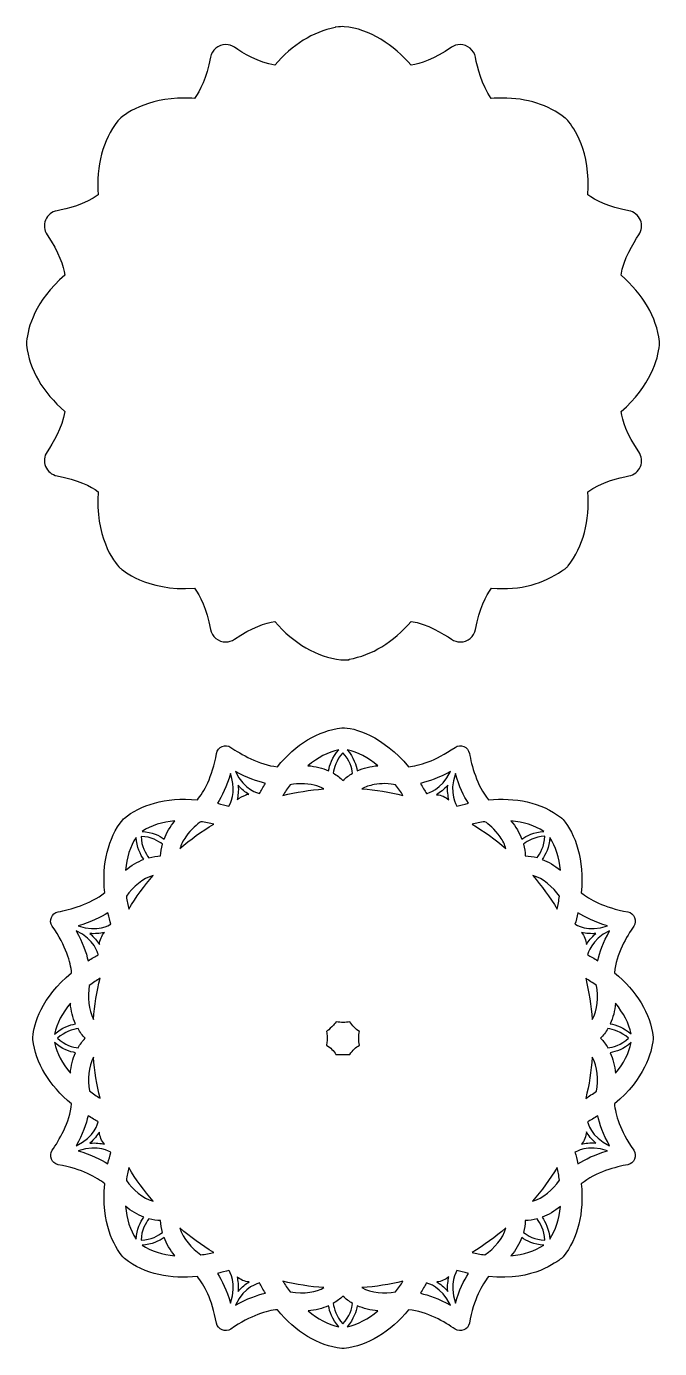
# Model space of a CAD drawing. Header units: millimetres. Extents: x -471 to 1551, y -2688 to 316.
# Drawn here: x 646.7 to 818.4, y -2089.6 to -1731.1 of the extents above; entities that cross this region are included whole.
import ezdxf

# ---------------------------------------------------------------- set-up
doc = ezdxf.new("R2010")
doc.units = ezdxf.units.MM
doc.header["$MEASUREMENT"] = 0
doc.layers.add('Layer 1', color=7, linetype='Continuous')

msp = doc.modelspace()

# ---------------------------------------------------------------- linework, layer by layer
at = {"layer": 'Layer 1', "color": 250}
for points, knots in [([(732.5084, -1902.8779), (732.4409, -1902.8779), (732.2156, -1902.8779), (731.9679, -1902.8554), (731.9679, -1902.8554), (725.4131, -1902.0671), (719.2187, -1898.4855), (714.0379, -1892.4489), (714.0379, -1892.4489), (711.5601, -1892.8317), (707.821, -1894.0256), (703.0907, -1897.2918), (703.0907, -1897.2918), (702.3924, -1897.7648), (701.5815, -1898.0126), (700.7481, -1898.0126), (700.7481, -1898.0126), (698.6983, -1898.0126), (696.9639, -1896.571), (696.581, -1894.5887), (696.581, -1894.5887), (695.5223, -1888.9124), (693.7428, -1885.4436), (692.2787, -1883.4163), (692.2787, -1883.4163), (678.9438, -1884.4074), (672.5242, -1878.1905), (672.1413, -1878.0103), (672.1413, -1878.0103), (670.2041, -1876.3659), (665.2711, -1869.0678), (666.1496, -1857.2872), (666.1496, -1857.2872), (664.1223, -1855.8006), (660.631, -1854.0211), (654.9772, -1852.9624), (654.9772, -1852.9624), (653.5806, -1852.7147), (652.4318, -1851.7686), (651.8687, -1850.4396), (651.8687, -1850.4396), (651.3281, -1849.1106), (651.4633, -1847.624), (652.2742, -1846.4527), (652.2742, -1846.4527), (653.8284, -1844.1776), (656.4413, -1839.8753), (657.1171, -1835.5054), (657.1171, -1835.5054), (651.0804, -1830.3247), (647.4989, -1824.1302), (646.7106, -1817.5755), (646.7106, -1817.5755), (646.6881, -1817.4178), (646.6881, -1817.1926), (646.6881, -1817.0349), (646.6881, -1817.0349), (646.6881, -1816.8772), (646.6881, -1816.7196), (646.7106, -1816.5619), (646.7106, -1816.5619), (647.0935, -1812.8002), (648.9631, -1805.5696), (657.1171, -1798.5643), (657.1171, -1798.5643), (656.7342, -1796.0866), (655.5403, -1792.3474), (652.2742, -1787.6171), (652.2742, -1787.6171), (651.4633, -1786.4458), (651.3281, -1784.9591), (651.8687, -1783.6302), (651.8687, -1783.6302), (652.4093, -1782.3012), (653.5807, -1781.3552), (654.9772, -1781.1074), (654.9772, -1781.1074), (657.6802, -1780.6118), (662.5681, -1779.3954), (666.1496, -1776.805), (666.1496, -1776.805), (665.5414, -1768.8762), (667.3885, -1761.961), (671.4655, -1756.7577), (671.4655, -1756.7577), (672.9522, -1754.8431), (679.552, -1750.5633), (689.4406, -1750.5633), (689.4406, -1750.5633), (690.3641, -1750.5633), (691.3102, -1750.6084), (692.2562, -1750.676), (692.2562, -1750.676), (693.7428, -1748.6487), (695.5223, -1745.1573), (696.581, -1739.5035), (696.581, -1739.5035), (696.9414, -1737.5214), (698.6984, -1736.0797), (700.7256, -1736.0797), (700.7256, -1736.0797), (701.559, -1736.0797), (702.3925, -1736.3275), (703.0682, -1736.8005), (703.0682, -1736.8005), (705.3432, -1738.3547), (709.6455, -1740.9676), (714.0154, -1741.6434), (714.0154, -1741.6434), (718.7907, -1736.1023), (724.3994, -1732.6109), (730.3911, -1731.4621), (730.3911, -1731.4621), (730.3911, -1731.4621), (730.3911, -1731.3719), (730.3911, -1731.3719), (730.3911, -1731.3719), (731.7877, -1731.2593), (732.1481, -1731.1467), (732.8688, -1731.2142), (732.8688, -1731.2142), (739.6714, -1731.6648), (746.474, -1736.395), (750.979, -1741.6434), (750.979, -1741.6434), (753.4568, -1741.2605), (757.1959, -1740.0666), (761.9262, -1736.8004), (761.9262, -1736.8004), (762.6245, -1736.3274), (763.4354, -1736.0796), (764.2688, -1736.0796), (764.2688, -1736.0796), (766.3186, -1736.0796), (768.053, -1737.5212), (768.4359, -1739.5035), (768.4359, -1739.5035), (768.9314, -1742.2065), (770.1478, -1747.0944), (772.7382, -1750.6759), (772.7382, -1750.6759), (773.7294, -1750.6083), (774.6979, -1750.5633), (775.6665, -1750.5633), (775.6665, -1750.5633), (782.4465, -1750.5633), (788.2129, -1752.3878), (792.7856, -1755.9918), (792.7856, -1755.9918), (792.7856, -1755.9918), (792.7856, -1755.9918), (792.7856, -1755.9918), (792.7856, -1755.9918), (792.8306, -1756.0143), (792.8531, -1756.0593), (792.8982, -1756.0819), (792.8982, -1756.0819), (792.8982, -1756.0819), (792.9207, -1756.1044), (792.9207, -1756.1044), (792.9207, -1756.1044), (792.9658, -1756.1269), (793.1009, -1756.2395), (793.2135, -1756.3747), (793.2135, -1756.3747), (793.3037, -1756.4649), (793.3937, -1756.5774), (793.4613, -1756.6451), (793.4613, -1756.6451), (794.993, -1758.4021), (799.7909, -1764.9568), (798.8898, -1776.805), (798.8898, -1776.805), (800.917, -1778.2917), (804.4084, -1780.0712), (810.0622, -1781.1299), (810.0622, -1781.1299), (811.4362, -1781.3776), (812.6301, -1782.3462), (813.1482, -1783.6527), (813.1482, -1783.6527), (813.6887, -1784.9591), (813.5536, -1786.4683), (812.7427, -1787.6396), (812.7427, -1787.6396), (811.1885, -1789.9146), (808.5756, -1794.217), (807.8998, -1798.5868), (807.8998, -1798.5868), (813.9365, -1803.7676), (817.518, -1809.962), (818.3063, -1816.5168), (818.3063, -1816.5168), (818.3288, -1816.6294), (818.3514, -1816.9223), (818.3288, -1817.2827), (818.3288, -1817.2827), (818.3288, -1817.3728), (818.3288, -1817.4629), (818.3063, -1817.553), (818.3063, -1817.553), (817.9234, -1821.2921), (816.0313, -1828.5452), (807.8998, -1835.5505), (807.8998, -1835.5505), (808.2827, -1838.0283), (809.4766, -1841.7674), (812.7427, -1846.4977), (812.7427, -1846.4977), (813.5536, -1847.669), (813.6887, -1849.1557), (813.1482, -1850.4621), (813.1482, -1850.4621), (812.6076, -1851.7911), (811.4362, -1852.7372), (810.0622, -1852.985), (810.0622, -1852.985), (807.3592, -1853.4805), (802.4713, -1854.6969), (798.8898, -1857.2873), (798.8898, -1857.2873), (799.498, -1865.2162), (797.6509, -1872.1313), (793.5739, -1877.3346), (793.5739, -1877.3346), (793.5739, -1877.3346), (793.5739, -1877.3346), (793.5739, -1877.3346), (793.5739, -1877.3346), (793.3937, -1877.5824), (793.1459, -1877.8077), (792.9431, -1878.0104), (792.9431, -1878.0104), (792.9431, -1878.0104), (792.7629, -1878.1681), (792.7629, -1878.1681), (792.7629, -1878.1681), (792.7629, -1878.1681), (792.5602, -1878.2807), (792.5602, -1878.2807), (792.5602, -1878.2807), (792.4476, -1878.3483), (792.1548, -1878.5285), (791.8845, -1878.7087), (791.8845, -1878.7087), (786.7938, -1882.155), (780.9823, -1884.0471), (772.7832, -1883.4164), (772.7832, -1883.4164), (771.2966, -1885.4436), (769.5171, -1888.935), (768.4584, -1894.5888), (768.4584, -1894.5888), (768.098, -1896.571), (766.341, -1898.0126), (764.3138, -1898.0126), (764.3138, -1898.0126), (763.4579, -1898.0126), (762.6469, -1897.7649), (761.9486, -1897.2693), (761.9486, -1897.2693), (759.6736, -1895.7151), (755.3713, -1893.1021), (751.0014, -1892.4264), (751.0014, -1892.4264), (746.1135, -1898.1027), (740.347, -1901.6391), (734.1977, -1902.6753), (734.1977, -1902.6753), (734.1977, -1902.6753), (734.1977, -1902.878), (734.1977, -1902.878), (734.1977, -1902.878), (734.1977, -1902.878), (732.5084, -1902.8779), (732.5084, -1902.8779), (732.5084, -1902.8779), (732.5084, -1902.8779), (732.5084, -1902.8779), (732.5084, -1902.8779)], [0, 0, 0, 0, 0.01408451, 0.01408451, 0.01408451, 0.01408451, 0.02816901, 0.02816901, 0.02816901, 0.02816901, 0.04225352, 0.04225352, 0.04225352, 0.04225352, 0.05633803, 0.05633803, 0.05633803, 0.05633803, 0.07042254, 0.07042254, 0.07042254, 0.07042254, 0.08450704, 0.08450704, 0.08450704, 0.08450704, 0.09859155, 0.09859155, 0.09859155, 0.09859155, 0.11267606, 0.11267606, 0.11267606, 0.11267606, 0.12676056, 0.12676056, 0.12676056, 0.12676056, 0.14084507, 0.14084507, 0.14084507, 0.14084507, 0.15492958, 0.15492958, 0.15492958, 0.15492958, 0.16901408, 0.16901408, 0.16901408, 0.16901408, 0.18309859, 0.18309859, 0.18309859, 0.18309859, 0.1971831, 0.1971831, 0.1971831, 0.1971831, 0.21126761, 0.21126761, 0.21126761, 0.21126761, 0.22535211, 0.22535211, 0.22535211, 0.22535211, 0.23943662, 0.23943662, 0.23943662, 0.23943662, 0.25352113, 0.25352113, 0.25352113, 0.25352113, 0.26760563, 0.26760563, 0.26760563, 0.26760563, 0.28169014, 0.28169014, 0.28169014, 0.28169014, 0.29577465, 0.29577465, 0.29577465, 0.29577465, 0.30985915, 0.30985915, 0.30985915, 0.30985915, 0.32394366, 0.32394366, 0.32394366, 0.32394366, 0.33802817, 0.33802817, 0.33802817, 0.33802817, 0.35211268, 0.35211268, 0.35211268, 0.35211268, 0.36619718, 0.36619718, 0.36619718, 0.36619718, 0.38028169, 0.38028169, 0.38028169, 0.38028169, 0.3943662, 0.3943662, 0.3943662, 0.3943662, 0.4084507, 0.4084507, 0.4084507, 0.4084507, 0.42253521, 0.42253521, 0.42253521, 0.42253521, 0.43661972, 0.43661972, 0.43661972, 0.43661972, 0.45070423, 0.45070423, 0.45070423, 0.45070423, 0.46478873, 0.46478873, 0.46478873, 0.46478873, 0.47887324, 0.47887324, 0.47887324, 0.47887324, 0.49295775, 0.49295775, 0.49295775, 0.49295775, 0.50704225, 0.50704225, 0.50704225, 0.50704225, 0.52112676, 0.52112676, 0.52112676, 0.52112676, 0.53521127, 0.53521127, 0.53521127, 0.53521127, 0.54929577, 0.54929577, 0.54929577, 0.54929577, 0.56338028, 0.56338028, 0.56338028, 0.56338028, 0.57746479, 0.57746479, 0.57746479, 0.57746479, 0.5915493, 0.5915493, 0.5915493, 0.5915493, 0.6056338, 0.6056338, 0.6056338, 0.6056338, 0.61971831, 0.61971831, 0.61971831, 0.61971831, 0.63380282, 0.63380282, 0.63380282, 0.63380282, 0.64788732, 0.64788732, 0.64788732, 0.64788732, 0.66197183, 0.66197183, 0.66197183, 0.66197183, 0.67605634, 0.67605634, 0.67605634, 0.67605634, 0.69014085, 0.69014085, 0.69014085, 0.69014085, 0.70422535, 0.70422535, 0.70422535, 0.70422535, 0.71830986, 0.71830986, 0.71830986, 0.71830986, 0.73239437, 0.73239437, 0.73239437, 0.73239437, 0.74647887, 0.74647887, 0.74647887, 0.74647887, 0.76056338, 0.76056338, 0.76056338, 0.76056338, 0.77464789, 0.77464789, 0.77464789, 0.77464789, 0.78873239, 0.78873239, 0.78873239, 0.78873239, 0.8028169, 0.8028169, 0.8028169, 0.8028169, 0.81690141, 0.81690141, 0.81690141, 0.81690141, 0.83098592, 0.83098592, 0.83098592, 0.83098592, 0.84507042, 0.84507042, 0.84507042, 0.84507042, 0.85915493, 0.85915493, 0.85915493, 0.85915493, 0.87323944, 0.87323944, 0.87323944, 0.87323944, 0.88732394, 0.88732394, 0.88732394, 0.88732394, 0.90140845, 0.90140845, 0.90140845, 0.90140845, 0.91549296, 0.91549296, 0.91549296, 0.91549296, 0.92957746, 0.92957746, 0.92957746, 0.92957746, 0.94366197, 0.94366197, 0.94366197, 0.94366197, 0.95774648, 0.95774648, 0.95774648, 0.95774648, 0.97183099, 0.97183099, 0.97183099, 0.97183099, 1, 1, 1, 1]), ([(816.6107, -2005.1081), (815.8449, -1998.711), (812.2183, -1992.6968), (806.0915, -1987.6737), (806.0915, -1987.6737), (806.5646, -1982.6731), (809.5379, -1977.6951), (811.3398, -1975.0822), (811.3398, -1975.0822), (812.3535, -1973.618), (811.4975, -1971.5232), (809.7405, -1971.1853), (809.7405, -1971.1853), (803.1858, -1969.9689), (799.3114, -1967.784), (797.1265, -1965.982), (797.1265, -1965.982), (798.005, -1957.0395), (795.4821, -1949.9667), (792.1709, -1946.1374), (792.1709, -1946.1374), (792.1259, -1946.0924), (792.0583, -1946.0023), (792.0132, -1945.9572), (792.0132, -1945.9572), (791.9682, -1945.8897), (791.8781, -1945.8221), (791.833, -1945.777), (791.833, -1945.777), (791.8105, -1945.7545), (791.7429, -1945.7095), (791.7655, -1945.7095), (791.7655, -1945.7095), (786.1793, -1941.3171), (779.0838, -1940.1233), (771.9885, -1940.8216), (771.9885, -1940.8216), (768.7899, -1936.9473), (767.3708, -1931.316), (766.7852, -1928.2075), (766.7852, -1928.2075), (766.4698, -1926.4505), (764.3749, -1925.5721), (762.8883, -1926.5857), (762.8883, -1926.5857), (757.3921, -1930.3699), (753.1124, -1931.5412), (750.2742, -1931.834), (750.2742, -1931.834), (743.4942, -1923.5673), (735.3401, -1921.0445), (732.2541, -1921.3148), (732.2541, -1921.3148), (732.2316, -1921.3148), (732.1415, -1921.3148), (732.164, -1921.3148), (732.164, -1921.3148), (725.7669, -1922.0807), (719.7527, -1925.7072), (714.7296, -1931.834), (714.7296, -1931.834), (709.729, -1931.361), (704.751, -1928.3877), (702.1381, -1926.5857), (702.1381, -1926.5857), (700.6739, -1925.5946), (698.5791, -1926.4055), (698.2412, -1928.2075), (698.2412, -1928.2075), (697.0248, -1934.7622), (694.84, -1938.6366), (693.0379, -1940.8216), (693.0379, -1940.8216), (684.2531, -1939.9656), (677.4731, -1942.2857), (673.2383, -1945.732), (673.2383, -1945.732), (673.0806, -1945.8672), (672.923, -1946.0249), (672.7878, -1946.1826), (672.7878, -1946.1826), (668.8009, -1951.2507), (667.134, -1958.0758), (667.8999, -1965.9596), (667.8999, -1965.9596), (664.0256, -1969.1581), (658.3943, -1970.5772), (655.2858, -1971.1629), (655.2858, -1971.1629), (653.5288, -1971.4782), (652.6504, -1973.5731), (653.6865, -1975.0597), (653.6865, -1975.0597), (657.4708, -1980.5559), (658.6421, -1984.8356), (658.9348, -1987.6738), (658.9348, -1987.6738), (650.6682, -1994.4764), (648.7985, -2001.5042), (648.4157, -2005.1533), (648.4157, -2005.1533), (648.4157, -2005.2659), (648.3932, -2005.3786), (648.3932, -2005.4461), (648.3932, -2005.4461), (648.3932, -2005.5363), (648.3932, -2005.6939), (648.4157, -2005.784), (648.4157, -2005.784), (649.1815, -2012.1812), (652.8305, -2018.1953), (658.9348, -2023.2184), (658.9348, -2023.2184), (658.4618, -2028.219), (655.4885, -2033.197), (653.6865, -2035.81), (653.6865, -2035.81), (652.6729, -2037.2741), (653.5288, -2039.3689), (655.2858, -2039.7068), (655.2858, -2039.7068), (661.8406, -2040.9232), (665.7149, -2043.1081), (667.8999, -2044.9101), (667.8999, -2044.9101), (666.8638, -2055.542), (670.5128, -2061.849), (672.8104, -2064.7097), (672.8104, -2064.7097), (673.0131, -2064.9575), (673.1708, -2065.0701), (673.2609, -2065.1602), (673.2609, -2065.1602), (678.8697, -2069.5526), (685.965, -2070.7464), (693.0379, -2070.0481), (693.0379, -2070.0481), (694.8399, -2072.2331), (697.0023, -2076.0849), (698.2186, -2082.6622), (698.2186, -2082.6622), (698.5565, -2084.4192), (700.6289, -2085.2751), (702.1155, -2084.2615), (702.1155, -2084.2615), (707.6117, -2080.4773), (711.8914, -2079.3059), (714.7296, -2079.0132), (714.7296, -2079.0132), (719.7527, -2085.14), (725.7669, -2088.7665), (732.164, -2089.5324), (732.164, -2089.5324), (732.3442, -2089.5549), (732.5244, -2089.5549), (732.5019, -2089.5549), (732.5019, -2089.5549), (732.5244, -2089.5549), (732.6145, -2089.5549), (732.6145, -2089.5549), (732.6145, -2089.5549), (732.7047, -2089.5549), (732.7722, -2089.5549), (732.8623, -2089.5324), (732.8623, -2089.5324), (739.2594, -2088.7665), (745.2736, -2085.14), (750.2967, -2079.0132), (750.2967, -2079.0132), (755.2973, -2079.4862), (760.2753, -2082.4595), (762.8882, -2084.2615), (762.8882, -2084.2615), (764.3524, -2085.2751), (766.4472, -2084.4417), (766.7851, -2082.6622), (766.7851, -2082.6622), (768.0015, -2076.1074), (770.1863, -2072.2331), (771.9884, -2070.0481), (771.9884, -2070.0481), (784.5799, -2071.287), (790.2787, -2065.9261), (791.7654, -2065.1602), (791.7654, -2065.1602), (792.1483, -2064.7998), (792.2384, -2064.6647), (792.2384, -2064.6872), (792.2384, -2064.6872), (796.2253, -2059.6191), (797.8922, -2052.794), (797.1263, -2044.9102), (797.1263, -2044.9102), (801.0006, -2041.7116), (806.6319, -2040.2925), (809.7404, -2039.7069), (809.7404, -2039.7069), (811.4974, -2039.3916), (812.3533, -2037.2967), (811.3397, -2035.81), (811.3397, -2035.81), (807.5555, -2030.3139), (806.3841, -2026.0341), (806.0914, -2023.196), (806.0914, -2023.196), (814.3581, -2016.4159), (816.2277, -2009.3656), (816.6106, -2005.7165), (816.6106, -2005.7165), (816.6106, -2005.6714), (816.6106, -2005.6038), (816.6331, -2005.5588), (816.6331, -2005.5588), (816.6332, -2005.4009), (816.6332, -2005.2207), (816.6107, -2005.1081)], [0, 0, 0, 0, 0.01818182, 0.01818182, 0.01818182, 0.01818182, 0.03636364, 0.03636364, 0.03636364, 0.03636364, 0.05454545, 0.05454545, 0.05454545, 0.05454545, 0.07272727, 0.07272727, 0.07272727, 0.07272727, 0.09090909, 0.09090909, 0.09090909, 0.09090909, 0.10909091, 0.10909091, 0.10909091, 0.10909091, 0.12727273, 0.12727273, 0.12727273, 0.12727273, 0.14545455, 0.14545455, 0.14545455, 0.14545455, 0.16363636, 0.16363636, 0.16363636, 0.16363636, 0.18181818, 0.18181818, 0.18181818, 0.18181818, 0.2, 0.2, 0.2, 0.2, 0.21818182, 0.21818182, 0.21818182, 0.21818182, 0.23636364, 0.23636364, 0.23636364, 0.23636364, 0.25454545, 0.25454545, 0.25454545, 0.25454545, 0.27272727, 0.27272727, 0.27272727, 0.27272727, 0.29090909, 0.29090909, 0.29090909, 0.29090909, 0.30909091, 0.30909091, 0.30909091, 0.30909091, 0.32727273, 0.32727273, 0.32727273, 0.32727273, 0.34545455, 0.34545455, 0.34545455, 0.34545455, 0.36363636, 0.36363636, 0.36363636, 0.36363636, 0.38181818, 0.38181818, 0.38181818, 0.38181818, 0.4, 0.4, 0.4, 0.4, 0.41818182, 0.41818182, 0.41818182, 0.41818182, 0.43636364, 0.43636364, 0.43636364, 0.43636364, 0.45454545, 0.45454545, 0.45454545, 0.45454545, 0.47272727, 0.47272727, 0.47272727, 0.47272727, 0.49090909, 0.49090909, 0.49090909, 0.49090909, 0.50909091, 0.50909091, 0.50909091, 0.50909091, 0.52727273, 0.52727273, 0.52727273, 0.52727273, 0.54545455, 0.54545455, 0.54545455, 0.54545455, 0.56363636, 0.56363636, 0.56363636, 0.56363636, 0.58181818, 0.58181818, 0.58181818, 0.58181818, 0.6, 0.6, 0.6, 0.6, 0.61818182, 0.61818182, 0.61818182, 0.61818182, 0.63636364, 0.63636364, 0.63636364, 0.63636364, 0.65454545, 0.65454545, 0.65454545, 0.65454545, 0.67272727, 0.67272727, 0.67272727, 0.67272727, 0.69090909, 0.69090909, 0.69090909, 0.69090909, 0.70909091, 0.70909091, 0.70909091, 0.70909091, 0.72727273, 0.72727273, 0.72727273, 0.72727273, 0.74545455, 0.74545455, 0.74545455, 0.74545455, 0.76363636, 0.76363636, 0.76363636, 0.76363636, 0.78181818, 0.78181818, 0.78181818, 0.78181818, 0.8, 0.8, 0.8, 0.8, 0.81818182, 0.81818182, 0.81818182, 0.81818182, 0.83636364, 0.83636364, 0.83636364, 0.83636364, 0.85454545, 0.85454545, 0.85454545, 0.85454545, 0.87272727, 0.87272727, 0.87272727, 0.87272727, 0.89090909, 0.89090909, 0.89090909, 0.89090909, 0.90909091, 0.90909091, 0.90909091, 0.90909091, 0.92727273, 0.92727273, 0.92727273, 0.92727273, 0.94545455, 0.94545455, 0.94545455, 0.94545455, 0.96363636, 0.96363636, 0.96363636, 0.96363636, 1, 1, 1, 1]), ([(731.3533, -1927.2614), (729.5738, -1929.2436), (728.8755, -1931.4285), (728.6052, -1932.9378), (728.6052, -1932.9378), (726.9384, -1932.1944), (725.0688, -1931.7214), (723.019, -1931.5412), (723.019, -1931.5412), (725.6544, -1929.3337), (728.4475, -1927.8922), (731.3533, -1927.2614)], [0, 0, 0, 0, 0.25, 0.25, 0.25, 0.25, 0.5, 0.5, 0.5, 0.5, 1, 1, 1, 1]), ([(732.502, -1928.0273), (734.3491, -1929.987), (734.9347, -1932.262), (735.1149, -1933.591), (735.1149, -1933.591), (734.1464, -1934.1541), (733.2679, -1934.8074), (732.502, -1935.5507), (732.502, -1935.5507), (731.7362, -1934.7848), (730.8577, -1934.1316), (729.8891, -1933.591), (729.8891, -1933.591), (730.0693, -1932.262), (730.655, -1930.0095), (732.502, -1928.0273)], [0, 0, 0, 0, 0.2, 0.2, 0.2, 0.2, 0.4, 0.4, 0.4, 0.4, 0.6, 0.6, 0.6, 0.6, 1, 1, 1, 1]), ([(736.3989, -1932.9378), (736.1286, -1931.4286), (735.4303, -1929.2437), (733.6509, -1927.2614), (733.6509, -1927.2614), (736.5566, -1927.8922), (739.3497, -1929.3337), (741.9626, -1931.5412), (741.9626, -1931.5412), (739.9353, -1931.7214), (738.0657, -1932.1944), (736.3989, -1932.9378)], [0, 0, 0, 0, 0.25, 0.25, 0.25, 0.25, 0.5, 0.5, 0.5, 0.5, 1, 1, 1, 1]), ([(702.0031, -1933.6811), (703.287, -1937.3977), (702.6788, -1940.799), (701.6652, -1942.3758), (701.6652, -1942.3758), (701.6201, -1942.4208), (701.5976, -1942.4884), (701.5751, -1942.556), (701.5751, -1942.556), (700.6966, -1942.2856), (699.6604, -1942.0154), (698.4666, -1941.745), (698.4666, -1941.745), (699.7055, -1939.8079), (700.9895, -1937.1725), (702.0031, -1933.6811)], [0, 0, 0, 0, 0.2, 0.2, 0.2, 0.2, 0.4, 0.4, 0.4, 0.4, 0.6, 0.6, 0.6, 0.6, 1, 1, 1, 1]), ([(709.8869, -1939.1096), (709.5715, -1938.9519), (705.7873, -1938.2537), (703.3321, -1933.1405), (703.3321, -1933.1405), (706.5307, -1934.8749), (709.3013, -1935.8209), (711.5087, -1936.339), (711.5087, -1936.339), (710.8554, -1937.3752), (710.3148, -1938.3213), (709.8869, -1939.1096)], [0, 0, 0, 0, 0.25, 0.25, 0.25, 0.25, 0.5, 0.5, 0.5, 0.5, 1, 1, 1, 1]), ([(761.672, -1933.1405), (759.2393, -1938.1636), (755.4551, -1938.997), (755.2975, -1939.042), (755.2975, -1939.042), (755.2299, -1939.0645), (755.1623, -1939.0871), (755.1173, -1939.1096), (755.1173, -1939.1096), (754.6893, -1938.2986), (754.1487, -1937.3526), (753.4955, -1936.339), (753.4955, -1936.339), (755.7254, -1935.8435), (758.496, -1934.8749), (761.672, -1933.1405)], [0, 0, 0, 0, 0.2, 0.2, 0.2, 0.2, 0.4, 0.4, 0.4, 0.4, 0.6, 0.6, 0.6, 0.6, 1, 1, 1, 1]), ([(763.4065, -1942.556), (763.3389, -1942.3307), (761.1089, -1939.0646), (762.9785, -1933.7036), (762.9785, -1933.7036), (764.0146, -1937.195), (765.2986, -1939.8079), (766.515, -1941.7451), (766.515, -1941.7451), (765.3211, -1941.9929), (764.2849, -1942.2857), (763.4065, -1942.556)], [0, 0, 0, 0, 0.25, 0.25, 0.25, 0.25, 0.5, 0.5, 0.5, 0.5, 1, 1, 1, 1]), ([(706.3504, -1939.2673), (706.3504, -1939.2673), (706.3279, -1939.4926), (706.3279, -1939.4926), (706.3279, -1939.4926), (705.4269, -1939.6953), (704.5259, -1940.1233), (703.7826, -1940.754), (703.7826, -1940.754), (704.0529, -1939.7404), (704.2331, -1938.4114), (704.0979, -1936.8346), (704.0979, -1936.8346), (705.0665, -1937.9834), (706.0801, -1938.7718), (706.9586, -1939.3124), (706.9586, -1939.3124), (706.9586, -1939.3124), (706.3504, -1939.2673), (706.3504, -1939.2673)], [0, 0, 0, 0, 0.16666667, 0.16666667, 0.16666667, 0.16666667, 0.33333333, 0.33333333, 0.33333333, 0.33333333, 0.5, 0.5, 0.5, 0.5, 0.66666667, 0.66666667, 0.66666667, 0.66666667, 1, 1, 1, 1]), ([(718.1986, -1936.722), (718.5365, -1936.6544), (719.2798, -1936.4517), (721.0819, -1936.4517), (721.0819, -1936.4517), (723.8525, -1936.4517), (725.8797, -1937.0373), (727.3213, -1937.8483), (727.3213, -1937.8483), (723.5596, -1938.1411), (719.843, -1938.7267), (716.2164, -1939.6052), (716.2164, -1939.6052), (716.7795, -1938.7042), (717.4553, -1937.7356), (718.1986, -1936.722)], [0, 0, 0, 0, 0.2, 0.2, 0.2, 0.2, 0.4, 0.4, 0.4, 0.4, 0.6, 0.6, 0.6, 0.6, 1, 1, 1, 1]), ([(746.783, -1936.6994), (747.5488, -1937.713), (748.2245, -1938.7042), (748.7877, -1939.6052), (748.7877, -1939.6052), (745.1386, -1938.7042), (741.3994, -1938.1185), (737.6378, -1937.8257), (737.6378, -1937.8257), (738.5838, -1937.2851), (739.6876, -1936.9247), (740.9715, -1936.6769), (740.9715, -1936.6769), (741.9175, -1936.4967), (742.8636, -1936.4066), (743.8322, -1936.4066), (743.8322, -1936.4066), (745.1161, -1936.4292), (746.1297, -1936.5868), (746.783, -1936.6994)], [0, 0, 0, 0, 0.16666667, 0.16666667, 0.16666667, 0.16666667, 0.33333333, 0.33333333, 0.33333333, 0.33333333, 0.5, 0.5, 0.5, 0.5, 0.66666667, 0.66666667, 0.66666667, 0.66666667, 1, 1, 1, 1]), ([(761.244, -1940.799), (760.3205, -1940.0106), (759.1717, -1939.515), (757.9103, -1939.4024), (757.9103, -1939.4024), (758.8113, -1938.8618), (759.8925, -1938.0509), (760.9287, -1936.8346), (760.9287, -1936.8346), (760.7936, -1938.4339), (760.9737, -1939.7854), (761.244, -1940.799)], [0, 0, 0, 0, 0.25, 0.25, 0.25, 0.25, 0.5, 0.5, 0.5, 0.5, 1, 1, 1, 1]), ([(684.0056, -1951.4309), (682.7667, -1950.5524), (680.7169, -1949.4937), (678.0364, -1949.3586), (678.0364, -1949.3586), (680.5367, -1947.7593), (683.51, -1946.7907), (686.9338, -1946.4979), (686.9338, -1946.4979), (685.6499, -1948.0521), (684.6588, -1949.719), (684.0056, -1951.4309)], [0, 0, 0, 0, 0.25, 0.25, 0.25, 0.25, 0.5, 0.5, 0.5, 0.5, 1, 1, 1, 1]), ([(689.862, -1950.8452), (691.3712, -1948.6378), (693.1057, -1947.3538), (693.9841, -1946.7232), (693.9841, -1946.7232), (695.2455, -1946.9034), (696.4168, -1947.1286), (697.4529, -1947.3764), (697.4529, -1947.3764), (694.2319, -1949.3361), (691.1684, -1951.5435), (688.3078, -1954.0213), (688.3078, -1954.0213), (688.6007, -1952.9851), (689.1188, -1951.9264), (689.862, -1950.8452)], [0, 0, 0, 0, 0.2, 0.2, 0.2, 0.2, 0.4, 0.4, 0.4, 0.4, 0.6, 0.6, 0.6, 0.6, 1, 1, 1, 1]), ([(767.5511, -1947.3763), (768.5872, -1947.1286), (769.7585, -1946.9033), (771.0199, -1946.7231), (771.0199, -1946.7231), (771.8984, -1947.3538), (773.6553, -1948.6828), (775.142, -1950.8451), (775.142, -1950.8451), (775.8853, -1951.9263), (776.4034, -1952.985), (776.6962, -1954.0212), (776.6962, -1954.0212), (773.813, -1951.5435), (770.7721, -1949.336), (767.5511, -1947.3763)], [0, 0, 0, 0, 0.2, 0.2, 0.2, 0.2, 0.4, 0.4, 0.4, 0.4, 0.6, 0.6, 0.6, 0.6, 1, 1, 1, 1]), ([(786.9677, -1949.3586), (784.3097, -1949.4937), (782.26, -1950.575), (781.0211, -1951.4309), (781.0211, -1951.4309), (780.3679, -1949.719), (779.3767, -1948.0521), (778.0703, -1946.4979), (778.0703, -1946.4979), (781.4715, -1946.7907), (784.4674, -1947.7367), (786.9677, -1949.3586)], [0, 0, 0, 0, 0.25, 0.25, 0.25, 0.25, 0.5, 0.5, 0.5, 0.5, 1, 1, 1, 1]), ([(676.4146, -1950.9803), (676.5497, -1953.6383), (677.6084, -1955.6881), (678.4869, -1956.927), (678.4869, -1956.927), (676.775, -1957.5802), (675.1082, -1958.5713), (673.5539, -1959.8778), (673.5539, -1959.8778), (673.8467, -1956.4765), (674.7928, -1953.4806), (676.4146, -1950.9803)], [0, 0, 0, 0, 0.25, 0.25, 0.25, 0.25, 0.5, 0.5, 0.5, 0.5, 1, 1, 1, 1]), ([(679.8609, -1956.499), (679.05, -1955.4403), (677.8562, -1953.4131), (677.7661, -1950.71), (677.7661, -1950.71), (680.4692, -1950.8002), (682.4964, -1951.994), (683.5551, -1952.8048), (683.5551, -1952.8048), (683.2623, -1953.886), (683.1046, -1954.9672), (683.0821, -1956.0259), (683.0821, -1956.0259), (682.0008, -1956.0485), (680.9196, -1956.2062), (679.8609, -1956.499)], [0, 0, 0, 0, 0.2, 0.2, 0.2, 0.2, 0.4, 0.4, 0.4, 0.4, 0.6, 0.6, 0.6, 0.6, 1, 1, 1, 1]), ([(781.9221, -1956.026), (781.8996, -1954.9448), (781.7419, -1953.8636), (781.449, -1952.7823), (781.449, -1952.7823), (782.5077, -1951.9714), (784.535, -1950.7776), (787.238, -1950.6875), (787.238, -1950.6875), (787.1479, -1953.3906), (785.9541, -1955.4178), (785.1432, -1956.4765), (785.1432, -1956.4765), (784.0844, -1956.2062), (783.0033, -1956.0485), (781.9221, -1956.026)], [0, 0, 0, 0, 0.2, 0.2, 0.2, 0.2, 0.4, 0.4, 0.4, 0.4, 0.6, 0.6, 0.6, 0.6, 1, 1, 1, 1]), ([(786.5172, -1956.9495), (787.3956, -1955.7106), (788.4543, -1953.6609), (788.5895, -1951.0029), (788.5895, -1951.0029), (790.1887, -1953.5032), (791.1573, -1956.4765), (791.4501, -1959.9003), (791.4501, -1959.9003), (789.8959, -1958.5938), (788.2516, -1957.6027), (786.5172, -1956.9495)], [0, 0, 0, 0, 0.25, 0.25, 0.25, 0.25, 0.5, 0.5, 0.5, 0.5, 1, 1, 1, 1]), ([(681.0773, -1961.2743), (678.5995, -1964.135), (676.392, -1967.1985), (674.4324, -1970.4195), (674.4324, -1970.4195), (674.1846, -1969.3834), (673.9593, -1968.2121), (673.7791, -1966.9507), (673.7791, -1966.9507), (675.5812, -1964.4053), (678.2166, -1962.0852), (681.0773, -1961.2743)], [0, 0, 0, 0, 0.25, 0.25, 0.25, 0.25, 0.5, 0.5, 0.5, 0.5, 1, 1, 1, 1]), ([(790.5717, -1970.3969), (788.6345, -1967.1759), (786.4046, -1964.1349), (783.9493, -1961.2743), (783.9493, -1961.2743), (786.81, -1962.0852), (789.4455, -1964.4503), (791.2249, -1966.928), (791.2249, -1966.928), (791.0447, -1968.1895), (790.7969, -1969.3608), (790.5717, -1970.3969)], [0, 0, 0, 0, 0.25, 0.25, 0.25, 0.25, 0.5, 0.5, 0.5, 0.5, 1, 1, 1, 1]), ([(668.7786, -1971.4331), (669.0489, -1972.627), (669.3417, -1973.6632), (669.5895, -1974.5416), (669.5895, -1974.5416), (669.522, -1974.5641), (669.4769, -1974.5866), (669.4093, -1974.6317), (669.4093, -1974.6317), (669.3643, -1974.6542), (666.0306, -1976.8167), (660.7146, -1974.9696), (660.7146, -1974.9696), (664.2285, -1973.9334), (666.864, -1972.6495), (668.7786, -1971.4331)], [0, 0, 0, 0, 0.2, 0.2, 0.2, 0.2, 0.4, 0.4, 0.4, 0.4, 0.6, 0.6, 0.6, 0.6, 1, 1, 1, 1]), ([(804.267, -1974.947), (798.861, -1976.8167), (795.5948, -1974.5866), (795.4146, -1974.5191), (795.4146, -1974.5191), (795.685, -1973.6406), (795.9552, -1972.6045), (796.2256, -1971.4106), (796.2256, -1971.4106), (798.1401, -1972.6495), (800.7756, -1973.9334), (804.267, -1974.947)], [0, 0, 0, 0, 0.25, 0.25, 0.25, 0.25, 0.5, 0.5, 0.5, 0.5, 1, 1, 1, 1]), ([(666.0981, -1982.6506), (666.1206, -1982.7182), (666.1432, -1982.7858), (666.1657, -1982.8308), (666.1657, -1982.8308), (665.3548, -1983.2588), (664.4087, -1983.7994), (663.3951, -1984.4526), (663.3951, -1984.4526), (662.8996, -1982.2226), (661.9309, -1979.4746), (660.1965, -1976.276), (660.1965, -1976.276), (665.2196, -1978.6862), (666.0756, -1982.4704), (666.0981, -1982.6506)], [0, 0, 0, 0, 0.2, 0.2, 0.2, 0.2, 0.4, 0.4, 0.4, 0.4, 0.6, 0.6, 0.6, 0.6, 1, 1, 1, 1]), ([(666.909, -1978.2357), (666.6613, -1978.8213), (666.5262, -1979.4295), (666.4585, -1980.0376), (666.4585, -1980.0376), (665.9179, -1979.1367), (665.107, -1978.0555), (663.8907, -1977.0418), (663.8907, -1977.0418), (665.2196, -1977.1545), (666.5261, -1977.0643), (667.8325, -1976.7265), (667.8325, -1976.7265), (667.4496, -1977.1545), (667.1342, -1977.6726), (666.909, -1978.2357)], [0, 0, 0, 0, 0.2, 0.2, 0.2, 0.2, 0.4, 0.4, 0.4, 0.4, 0.6, 0.6, 0.6, 0.6, 1, 1, 1, 1]), ([(798.5456, -1980.0377), (798.4329, -1978.8664), (797.9825, -1977.6951), (797.1715, -1976.7265), (797.1715, -1976.7265), (798.478, -1977.0644), (799.7845, -1977.1545), (801.0909, -1977.0418), (801.0909, -1977.0418), (799.8971, -1978.0555), (799.0862, -1979.1367), (798.5456, -1980.0377)], [0, 0, 0, 0, 0.25, 0.25, 0.25, 0.25, 0.5, 0.5, 0.5, 0.5, 1, 1, 1, 1]), ([(801.609, -1984.4526), (800.5729, -1983.7994), (799.6268, -1983.2588), (798.8384, -1982.8308), (798.8384, -1982.8308), (798.9961, -1982.5155), (799.6943, -1978.7313), (804.8076, -1976.2761), (804.8076, -1976.2761), (803.0731, -1979.4521), (802.1045, -1982.2227), (801.609, -1984.4526)], [0, 0, 0, 0, 0.25, 0.25, 0.25, 0.25, 0.5, 0.5, 0.5, 0.5, 1, 1, 1, 1]), ([(666.6612, -1989.1604), (665.7602, -1992.8095), (665.1746, -1996.5487), (664.8817, -2000.3103), (664.8817, -2000.3103), (663.4401, -1997.7199), (663.2374, -1994.1609), (663.733, -1991.1426), (663.733, -1991.1426), (664.7691, -1990.3992), (665.7602, -1989.746), (666.6612, -1989.1604)], [0, 0, 0, 0, 0.25, 0.25, 0.25, 0.25, 0.5, 0.5, 0.5, 0.5, 1, 1, 1, 1]), ([(801.2486, -1991.1651), (801.7441, -1994.2059), (801.5414, -1997.7424), (800.0998, -2000.3328), (800.0998, -2000.3328), (799.8295, -1996.5486), (799.2214, -1992.832), (798.3204, -1989.1829), (798.3204, -1989.1829), (799.2439, -1989.746), (800.235, -1990.3992), (801.2486, -1991.1651)], [0, 0, 0, 0, 0.25, 0.25, 0.25, 0.25, 0.5, 0.5, 0.5, 0.5, 1, 1, 1, 1]), ([(658.5972, -1995.9629), (658.7774, -1997.9902), (659.2505, -1999.8598), (659.9938, -2001.5491), (659.9938, -2001.5491), (658.4847, -2001.8195), (656.2997, -2002.5177), (654.3175, -2004.2972), (654.3175, -2004.2972), (654.9482, -2001.3915), (656.3898, -1998.5984), (658.5972, -1995.9629)], [0, 0, 0, 0, 0.25, 0.25, 0.25, 0.25, 0.5, 0.5, 0.5, 0.5, 1, 1, 1, 1]), ([(806.3843, -1995.9629), (808.5917, -1998.5983), (810.0334, -2001.3914), (810.664, -2004.2747), (810.664, -2004.2747), (808.6819, -2002.4952), (806.4743, -2001.7969), (804.9877, -2001.5266), (804.9877, -2001.5266), (805.7536, -1999.8598), (806.2267, -1997.9902), (806.3843, -1995.9629)], [0, 0, 0, 0, 0.25, 0.25, 0.25, 0.25, 0.5, 0.5, 0.5, 0.5, 1, 1, 1, 1]), ([(662.6292, -2005.446), (661.8859, -2006.2119), (661.2326, -2007.0903), (660.6695, -2008.0589), (660.6695, -2008.0589), (659.3406, -2007.8787), (657.0655, -2007.293), (655.0833, -2005.446), (655.0833, -2005.446), (657.0655, -2003.5989), (659.3406, -2003.0133), (660.6695, -2002.8331), (660.6695, -2002.8331), (661.2101, -2003.8016), (661.8634, -2004.6801), (662.6292, -2005.446)], [0, 0, 0, 0, 0.2, 0.2, 0.2, 0.2, 0.4, 0.4, 0.4, 0.4, 0.6, 0.6, 0.6, 0.6, 1, 1, 1, 1]), ([(736.962, -2007.293), (735.9934, -2007.9238), (735.1374, -2008.6896), (734.3716, -2009.8384), (734.3716, -2009.8384), (734.3716, -2009.8384), (731.128, -2009.8159), (730.6099, -2009.8384), (730.6099, -2009.8384), (729.9567, -2008.8248), (729.2133, -2008.0364), (728.0195, -2007.2705), (728.0195, -2007.2705), (728.3574, -2005.4235), (728.2448, -2004.5675), (728.0195, -2003.5764), (728.0195, -2003.5764), (728.1546, -2003.4863), (728.2898, -2003.3962), (728.425, -2003.3061), (728.425, -2003.3061), (728.425, -2003.3061), (728.425, -2003.3061), (728.425, -2003.3061), (728.425, -2003.3061), (728.47, -2003.2836), (729.6864, -2002.2024), (729.6864, -2002.2024), (729.6864, -2002.2024), (730.0468, -2001.7969), (730.272, -2001.4816), (730.7, -2000.9635), (730.7, -2000.9635), (731.9839, -2001.2338), (733.1102, -2001.2112), (734.3491, -2000.941), (734.3491, -2000.941), (735.0699, -2002.0672), (735.8582, -2002.8556), (736.9845, -2003.5764), (736.9845, -2003.5764), (736.6917, -2004.5675), (736.7593, -2006.2794), (736.962, -2007.293)], [0, 0, 0, 0, 0.08333333, 0.08333333, 0.08333333, 0.08333333, 0.16666667, 0.16666667, 0.16666667, 0.16666667, 0.25, 0.25, 0.25, 0.25, 0.33333333, 0.33333333, 0.33333333, 0.33333333, 0.41666667, 0.41666667, 0.41666667, 0.41666667, 0.5, 0.5, 0.5, 0.5, 0.58333333, 0.58333333, 0.58333333, 0.58333333, 0.66666667, 0.66666667, 0.66666667, 0.66666667, 0.75, 0.75, 0.75, 0.75, 0.83333333, 0.83333333, 0.83333333, 0.83333333, 1, 1, 1, 1]), ([(802.3749, -2005.446), (803.1182, -2004.6801), (803.7714, -2003.8016), (804.3345, -2002.8331), (804.3345, -2002.8331), (805.6635, -2003.0133), (807.9386, -2003.5989), (809.9207, -2005.446), (809.9207, -2005.446), (807.9386, -2007.293), (805.6635, -2007.8787), (804.3345, -2008.0589), (804.3345, -2008.0589), (803.7939, -2007.0903), (803.1407, -2006.2119), (802.3749, -2005.446)], [0, 0, 0, 0, 0.2, 0.2, 0.2, 0.2, 0.4, 0.4, 0.4, 0.4, 0.6, 0.6, 0.6, 0.6, 1, 1, 1, 1]), ([(658.5972, -2014.9291), (656.3898, -2012.2937), (654.9481, -2009.5006), (654.3175, -2006.6173), (654.3175, -2006.6173), (656.2997, -2008.3968), (658.5072, -2009.0951), (659.9938, -2009.3654), (659.9938, -2009.3654), (659.2505, -2011.0322), (658.7774, -2012.9018), (658.5972, -2014.9291)], [0, 0, 0, 0, 0.25, 0.25, 0.25, 0.25, 0.5, 0.5, 0.5, 0.5, 1, 1, 1, 1]), ([(806.3843, -2014.9291), (806.2041, -2012.9018), (805.7311, -2011.0322), (804.9877, -2009.3429), (804.9877, -2009.3429), (806.4968, -2009.0725), (808.6818, -2008.3743), (810.664, -2006.5948), (810.664, -2006.5948), (810.0559, -2009.5005), (808.6143, -2012.2936), (806.3843, -2014.9291)], [0, 0, 0, 0, 0.25, 0.25, 0.25, 0.25, 0.5, 0.5, 0.5, 0.5, 1, 1, 1, 1]), ([(664.8817, -2010.5592), (665.1521, -2014.3434), (665.7602, -2018.06), (666.6612, -2021.7091), (666.6612, -2021.7091), (665.7602, -2021.146), (664.7691, -2020.4702), (663.7555, -2019.7043), (663.7555, -2019.7043), (663.2374, -2016.686), (663.4401, -2013.1496), (664.8817, -2010.5592)], [0, 0, 0, 0, 0.25, 0.25, 0.25, 0.25, 0.5, 0.5, 0.5, 0.5, 1, 1, 1, 1]), ([(798.3429, -2021.7316), (799.2439, -2018.0825), (799.8295, -2014.3433), (800.1223, -2010.5817), (800.1223, -2010.5817), (801.5639, -2013.1721), (801.7667, -2016.731), (801.2711, -2019.7494), (801.2711, -2019.7494), (800.235, -2020.4928), (799.2439, -2021.146), (798.3429, -2021.7316)], [0, 0, 0, 0, 0.25, 0.25, 0.25, 0.25, 0.5, 0.5, 0.5, 0.5, 1, 1, 1, 1]), ([(663.3951, -2026.4394), (664.4312, -2027.0926), (665.3773, -2027.6332), (666.1657, -2028.0612), (666.1657, -2028.0612), (666.008, -2028.3765), (665.3098, -2032.1607), (660.1965, -2034.6159), (660.1965, -2034.6159), (661.931, -2031.4399), (662.8996, -2028.6693), (663.3951, -2026.4394)], [0, 0, 0, 0, 0.25, 0.25, 0.25, 0.25, 0.5, 0.5, 0.5, 0.5, 1, 1, 1, 1]), ([(798.8384, -2028.0612), (799.6493, -2027.6332), (800.5954, -2027.0926), (801.609, -2026.4394), (801.609, -2026.4394), (802.1045, -2028.6694), (803.0732, -2031.4174), (804.8076, -2034.616), (804.8076, -2034.616), (799.6043, -2032.1157), (798.9285, -2028.2414), (798.8384, -2028.0612)], [0, 0, 0, 0, 0.25, 0.25, 0.25, 0.25, 0.5, 0.5, 0.5, 0.5, 1, 1, 1, 1]), ([(666.4585, -2030.8543), (666.5711, -2032.0707), (667.0442, -2033.2419), (667.8325, -2034.188), (667.8325, -2034.188), (666.8189, -2033.9176), (665.4674, -2033.7374), (663.8907, -2033.8726), (663.8907, -2033.8726), (665.107, -2032.8365), (665.9179, -2031.7553), (666.4585, -2030.8543)], [0, 0, 0, 0, 0.25, 0.25, 0.25, 0.25, 0.5, 0.5, 0.5, 0.5, 1, 1, 1, 1]), ([(798.5231, -2030.8318), (799.0637, -2031.7553), (799.8746, -2032.8139), (801.0909, -2033.8501), (801.0909, -2033.8501), (799.5141, -2033.715), (798.1852, -2033.8952), (797.149, -2034.1655), (797.149, -2034.1655), (797.9825, -2033.2194), (798.4555, -2032.0707), (798.5231, -2030.8318)], [0, 0, 0, 0, 0.25, 0.25, 0.25, 0.25, 0.5, 0.5, 0.5, 0.5, 1, 1, 1, 1]), ([(660.7371, -2035.9449), (666.1656, -2034.0753), (669.4318, -2036.3053), (669.5894, -2036.3729), (669.5894, -2036.3729), (669.3191, -2037.2514), (669.0489, -2038.2875), (668.7785, -2039.4813), (668.7785, -2039.4813), (666.864, -2038.2425), (664.2285, -2036.9586), (660.7371, -2035.9449)], [0, 0, 0, 0, 0.25, 0.25, 0.25, 0.25, 0.5, 0.5, 0.5, 0.5, 1, 1, 1, 1]), ([(796.2255, -2039.4588), (795.9552, -2038.265), (795.6624, -2037.2288), (795.4146, -2036.3504), (795.4146, -2036.3504), (795.5497, -2036.3053), (798.8384, -2034.0528), (804.2669, -2035.9224), (804.2669, -2035.9224), (800.7756, -2036.9586), (798.1401, -2038.2425), (796.2255, -2039.4588)], [0, 0, 0, 0, 0.25, 0.25, 0.25, 0.25, 0.5, 0.5, 0.5, 0.5, 1, 1, 1, 1]), ([(674.4324, -2040.495), (676.3695, -2043.7161), (678.5995, -2046.757), (681.0548, -2049.6402), (681.0548, -2049.6402), (678.1715, -2048.8068), (675.5361, -2046.4416), (673.7791, -2043.9864), (673.7791, -2043.9864), (673.9593, -2042.7025), (674.1846, -2041.5312), (674.4324, -2040.495)], [0, 0, 0, 0, 0.25, 0.25, 0.25, 0.25, 0.5, 0.5, 0.5, 0.5, 1, 1, 1, 1]), ([(783.9268, -2049.6176), (786.4046, -2046.757), (788.612, -2043.6935), (790.5717, -2040.4725), (790.5717, -2040.4725), (790.8195, -2041.5086), (791.0447, -2042.6799), (791.2249, -2043.9413), (791.2249, -2043.9413), (789.4229, -2046.4867), (786.7875, -2048.8068), (783.9268, -2049.6176)], [0, 0, 0, 0, 0.25, 0.25, 0.25, 0.25, 0.5, 0.5, 0.5, 0.5, 1, 1, 1, 1]), ([(673.5539, -2050.9917), (675.1082, -2052.2982), (676.775, -2053.2893), (678.4869, -2053.9425), (678.4869, -2053.9425), (677.6084, -2055.1814), (676.5497, -2057.2312), (676.4146, -2059.8891), (676.4146, -2059.8891), (674.7928, -2057.4114), (673.8467, -2054.4155), (673.5539, -2050.9917)], [0, 0, 0, 0, 0.25, 0.25, 0.25, 0.25, 0.5, 0.5, 0.5, 0.5, 1, 1, 1, 1]), ([(788.5895, -2059.9116), (788.4543, -2057.2537), (787.3731, -2055.2039), (786.5172, -2053.965), (786.5172, -2053.965), (788.2291, -2053.3118), (789.8959, -2052.3207), (791.4501, -2051.0142), (791.4501, -2051.0142), (791.1574, -2054.4155), (790.2113, -2057.4114), (788.5895, -2059.9116)], [0, 0, 0, 0, 0.25, 0.25, 0.25, 0.25, 0.5, 0.5, 0.5, 0.5, 1, 1, 1, 1]), ([(683.082, -2054.866), (683.1045, -2055.9472), (683.2622, -2057.0284), (683.555, -2058.0871), (683.555, -2058.0871), (682.4964, -2058.898), (680.4691, -2060.0918), (677.7661, -2060.1819), (677.7661, -2060.1819), (677.8562, -2057.4789), (679.05, -2055.4516), (679.8609, -2054.3929), (679.8609, -2054.3929), (680.9196, -2054.6858), (682.0008, -2054.8435), (683.082, -2054.866)], [0, 0, 0, 0, 0.2, 0.2, 0.2, 0.2, 0.4, 0.4, 0.4, 0.4, 0.6, 0.6, 0.6, 0.6, 1, 1, 1, 1]), ([(693.9842, -2064.1689), (691.4613, -2062.3669), (689.1188, -2059.7314), (688.3078, -2056.8708), (688.3078, -2056.8708), (691.1685, -2059.3485), (694.2319, -2061.556), (697.453, -2063.5157), (697.453, -2063.5157), (696.4169, -2063.7634), (695.2456, -2063.9887), (693.9842, -2064.1689)], [0, 0, 0, 0, 0.25, 0.25, 0.25, 0.25, 0.5, 0.5, 0.5, 0.5, 1, 1, 1, 1]), ([(771.0199, -2064.1689), (769.7585, -2063.9887), (768.5872, -2063.7634), (767.5511, -2063.5157), (767.5511, -2063.5157), (770.7721, -2061.556), (773.8356, -2059.3485), (776.6963, -2056.8708), (776.6963, -2056.8708), (775.8853, -2059.7314), (773.4977, -2062.3894), (771.0199, -2064.1689)], [0, 0, 0, 0, 0.25, 0.25, 0.25, 0.25, 0.5, 0.5, 0.5, 0.5, 1, 1, 1, 1]), ([(785.1431, -2054.393), (785.9541, -2055.4517), (787.1479, -2057.4789), (787.2379, -2060.182), (787.2379, -2060.182), (784.5349, -2060.0918), (782.5077, -2058.898), (781.449, -2058.0872), (781.449, -2058.0872), (781.7418, -2057.006), (781.8995, -2055.9248), (781.922, -2054.8661), (781.922, -2054.8661), (783.0033, -2054.8435), (784.0844, -2054.6858), (785.1431, -2054.393)], [0, 0, 0, 0, 0.2, 0.2, 0.2, 0.2, 0.4, 0.4, 0.4, 0.4, 0.6, 0.6, 0.6, 0.6, 1, 1, 1, 1]), ([(678.0364, -2061.5334), (680.6944, -2061.3983), (682.7441, -2060.317), (684.0056, -2059.4611), (684.0056, -2059.4611), (684.6588, -2061.173), (685.6499, -2062.8399), (686.9564, -2064.3941), (686.9564, -2064.3941), (683.5325, -2064.1013), (680.5367, -2063.1553), (678.0364, -2061.5334)], [0, 0, 0, 0, 0.25, 0.25, 0.25, 0.25, 0.5, 0.5, 0.5, 0.5, 1, 1, 1, 1]), ([(780.9985, -2059.4611), (782.2374, -2060.3396), (784.2871, -2061.3983), (786.9677, -2061.5334), (786.9677, -2061.5334), (784.4674, -2063.1327), (781.4941, -2064.1013), (778.0703, -2064.3941), (778.0703, -2064.3941), (779.3542, -2062.8399), (780.3453, -2061.173), (780.9985, -2059.4611)], [0, 0, 0, 0, 0.25, 0.25, 0.25, 0.25, 0.5, 0.5, 0.5, 0.5, 1, 1, 1, 1]), ([(698.4892, -2069.1694), (699.683, -2068.8991), (700.7192, -2068.6063), (701.5976, -2068.3585), (701.5976, -2068.3585), (701.6427, -2068.5162), (703.8952, -2071.7823), (702.0256, -2077.2109), (702.0256, -2077.2109), (700.9895, -2073.7195), (699.7055, -2071.0841), (698.4892, -2069.1694)], [0, 0, 0, 0, 0.25, 0.25, 0.25, 0.25, 0.5, 0.5, 0.5, 0.5, 1, 1, 1, 1]), ([(703.7826, -2070.138), (704.6836, -2070.9039), (705.8324, -2071.3994), (707.0938, -2071.4895), (707.0938, -2071.4895), (706.1928, -2072.0301), (705.1116, -2072.841), (704.098, -2074.0574), (704.098, -2074.0574), (704.2105, -2072.4806), (704.0303, -2071.1516), (703.7826, -2070.138)], [0, 0, 0, 0, 0.25, 0.25, 0.25, 0.25, 0.5, 0.5, 0.5, 0.5, 1, 1, 1, 1]), ([(718.2211, -2074.1926), (717.4553, -2073.1789), (716.7795, -2072.1878), (716.2164, -2071.2868), (716.2164, -2071.2868), (719.8655, -2072.1878), (723.5821, -2072.7735), (727.3663, -2073.0438), (727.3663, -2073.0438), (725.3616, -2074.1926), (722.0955, -2074.8458), (718.2211, -2074.1926)], [0, 0, 0, 0, 0.25, 0.25, 0.25, 0.25, 0.5, 0.5, 0.5, 0.5, 1, 1, 1, 1]), ([(746.783, -2074.1926), (743.7421, -2074.6881), (740.2056, -2074.4854), (737.6152, -2073.0438), (737.6152, -2073.0438), (741.3994, -2072.7735), (745.116, -2072.1653), (748.7876, -2071.2868), (748.7876, -2071.2868), (748.2245, -2072.1878), (747.5488, -2073.1789), (746.783, -2074.1926)], [0, 0, 0, 0, 0.25, 0.25, 0.25, 0.25, 0.5, 0.5, 0.5, 0.5, 1, 1, 1, 1]), ([(760.9287, -2074.0574), (759.8926, -2072.841), (758.8339, -2072.0301), (757.9329, -2071.4895), (757.9329, -2071.4895), (759.1943, -2071.3769), (760.3431, -2070.8814), (761.2441, -2070.0929), (761.2441, -2070.0929), (760.9737, -2071.1291), (760.7936, -2072.4581), (760.9287, -2074.0574)], [0, 0, 0, 0, 0.25, 0.25, 0.25, 0.25, 0.5, 0.5, 0.5, 0.5, 1, 1, 1, 1]), ([(763.001, -2077.2109), (761.1314, -2071.8049), (763.3614, -2068.5388), (763.429, -2068.3586), (763.429, -2068.3586), (764.3074, -2068.6289), (765.3436, -2068.8992), (766.5374, -2069.1695), (766.5374, -2069.1695), (765.2986, -2071.0841), (764.0146, -2073.7195), (763.001, -2077.2109)], [0, 0, 0, 0, 0.25, 0.25, 0.25, 0.25, 0.5, 0.5, 0.5, 0.5, 1, 1, 1, 1]), ([(703.332, -2077.7515), (705.8323, -2072.5708), (709.7066, -2071.8725), (709.8868, -2071.7823), (709.8868, -2071.7823), (710.3148, -2072.5933), (710.8554, -2073.5393), (711.5086, -2074.553), (711.5086, -2074.553), (709.2787, -2075.0485), (706.5081, -2076.017), (703.332, -2077.7515)], [0, 0, 0, 0, 0.25, 0.25, 0.25, 0.25, 0.5, 0.5, 0.5, 0.5, 1, 1, 1, 1]), ([(755.1172, -2071.7823), (755.1623, -2071.8048), (755.2298, -2071.8274), (755.2974, -2071.8499), (755.2974, -2071.8499), (755.4551, -2071.895), (759.2618, -2072.7284), (761.672, -2077.7514), (761.672, -2077.7514), (758.4734, -2076.017), (755.7028, -2075.071), (753.4954, -2074.5529), (753.4954, -2074.5529), (754.1487, -2073.5168), (754.6892, -2072.5707), (755.1172, -2071.7823)], [0, 0, 0, 0, 0.2, 0.2, 0.2, 0.2, 0.4, 0.4, 0.4, 0.4, 0.6, 0.6, 0.6, 0.6, 1, 1, 1, 1]), ([(728.6052, -2077.9542), (728.8755, -2079.4634), (729.5737, -2081.6483), (731.3532, -2083.6306), (731.3532, -2083.6306), (728.4475, -2082.9998), (725.6544, -2081.5582), (723.0415, -2079.3508), (723.0415, -2079.3508), (725.0688, -2079.1706), (726.9383, -2078.6976), (728.6052, -2077.9542)], [0, 0, 0, 0, 0.25, 0.25, 0.25, 0.25, 0.5, 0.5, 0.5, 0.5, 1, 1, 1, 1]), ([(732.502, -2082.8647), (730.655, -2080.905), (730.0693, -2078.63), (729.8891, -2077.301), (729.8891, -2077.301), (730.8577, -2076.7379), (731.7362, -2076.0846), (732.502, -2075.3413), (732.502, -2075.3413), (733.2679, -2076.1072), (734.1464, -2076.7604), (735.1149, -2077.301), (735.1149, -2077.301), (734.9347, -2078.6299), (734.3491, -2080.8825), (732.502, -2082.8647)], [0, 0, 0, 0, 0.2, 0.2, 0.2, 0.2, 0.4, 0.4, 0.4, 0.4, 0.6, 0.6, 0.6, 0.6, 1, 1, 1, 1]), ([(733.6508, -2083.6306), (735.4303, -2081.6484), (736.1286, -2079.4634), (736.3988, -2077.9542), (736.3988, -2077.9542), (738.0657, -2078.6976), (739.9353, -2079.1706), (741.985, -2079.3508), (741.985, -2079.3508), (739.3496, -2081.5582), (736.5791, -2082.9998), (733.6508, -2083.6306)], [0, 0, 0, 0, 0.25, 0.25, 0.25, 0.25, 0.5, 0.5, 0.5, 0.5, 1, 1, 1, 1])]:
    msp.add_open_spline(points, degree=3, knots=knots, dxfattribs=at)

doc.saveas('drawing.dxf')
